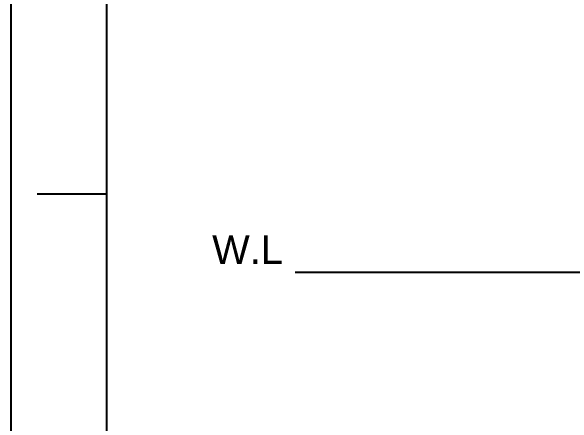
# Model space of a CAD drawing. Header units: millimetres. Extents: x 17655 to 18496, y 1152 to 1747.
# Drawn here: x 17654.9 to 17773.1, y 1456.6 to 1543.6 of the extents above; entities that cross this region are included whole.
import ezdxf
from ezdxf.enums import TextEntityAlignment as Align

# ---------------------------------------------------------------- set-up
doc = ezdxf.new("R2010")
doc.units = ezdxf.units.MM
doc.layers.add('FORM', color=7, linetype='Continuous')
doc.layers.add('벽', color=2, linetype='Continuous')
doc.styles.get("Standard").update_dxf_attribs({"font": 'arial.ttf'})

msp = doc.modelspace()

# ---------------------------------------------------------------- linework, layer by layer
at = {"layer": 'FORM', "color": 7, "linetype": 'Continuous'}
for p, q in [((17654.91, 1152.17), (17654.91, 1746.87)), ((17674.93, 1726.85), (17674.93, 1172.19)), ((17674.93, 1504.99), (17660.38, 1504.99))]:
    msp.add_line(p, q, dxfattribs=at)
at = {"layer": '벽'}
msp.add_line((18131.87, 1488.52), (17714.64, 1488.52), dxfattribs=at)

# ---------------------------------------------------------------- texts
msp.add_text('W.L', height=6, dxfattribs=at).set_placement((17704.64, 1488.52), align=Align.BOTTOM_CENTER)

doc.saveas('drawing.dxf')
